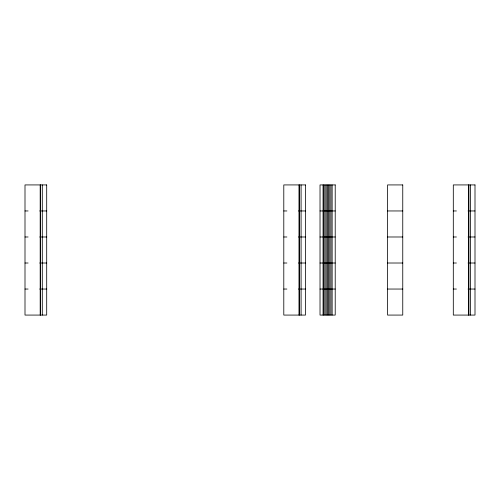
<?xml version="1.0" encoding="UTF-8"?>
<svg xmlns="http://www.w3.org/2000/svg" width="500" height="500" viewBox="0 0 500 500"><rect width="100%" height="100%" fill="white"/><g stroke="black" fill="none" stroke-linecap="round" stroke-linejoin="round"><path stroke-width="0.75" d="M25 210.956L28.1 210.956M39.719 210.956L46.694 210.956M283.794 210.956L286.894 210.956M298.512 210.956L305.487 210.956M320.025 210.956L335.213 210.956M387.575 210.956L402.756 210.956M453.306 210.956L456.406 210.956M468.025 210.956L475 210.956M25 236.988L28.1 236.988M39.719 236.988L46.694 236.988M283.794 236.988L286.894 236.988M298.512 236.988L305.487 236.988M320.025 236.988L335.213 236.988M387.575 236.988L402.756 236.988M453.306 236.988L456.406 236.988M468.025 236.988L475 236.988M25 263.012L28.1 263.012M39.719 263.012L46.694 263.012M283.794 263.012L286.894 263.012M298.512 263.012L305.487 263.012M320.025 263.012L335.213 263.012M387.575 263.012L402.756 263.012M453.306 263.012L456.406 263.012M468.025 263.012L475 263.012M25 289.044L28.1 289.044M39.719 289.044L46.694 289.044M283.794 289.044L286.894 289.044M298.512 289.044L305.487 289.044M320.025 289.044L335.213 289.044M387.575 289.044L402.756 289.044M453.306 289.044L456.406 289.044M468.025 289.044L475 289.044M470.606 184.925L470.606 315.075M468.919 184.925L468.919 315.075M468.494 184.925L468.494 315.075M332.137 184.925L332.137 315.075M330.95 184.925L330.95 315.075M329.769 184.925L329.769 315.075M328.587 184.925L328.587 315.075M327.406 184.925L327.406 315.075M326.219 184.925L326.219 315.075M325.037 184.925L325.037 315.075M323.856 184.925L323.856 315.075M323.05 184.925L323.05 315.075M301.094 184.925L301.094 315.075M299.406 184.925L299.406 315.075M298.981 184.925L298.981 315.075M42.3 184.925L42.3 315.075M40.606 184.925L40.606 315.075M40.188 184.925L40.188 315.075M46.694 184.925L25 184.925L25 315.075L46.694 315.075L46.694 184.925M305.487 184.925L283.794 184.925L283.794 315.075L305.487 315.075L305.487 184.925M335.213 184.925L320.025 184.925L320.025 315.075L335.213 315.075L335.213 184.925M402.756 184.925L387.575 184.925L387.575 315.075L402.756 315.075L402.756 184.925M475 184.925L453.306 184.925L453.306 315.075L475 315.075L475 184.925"/></g></svg>
